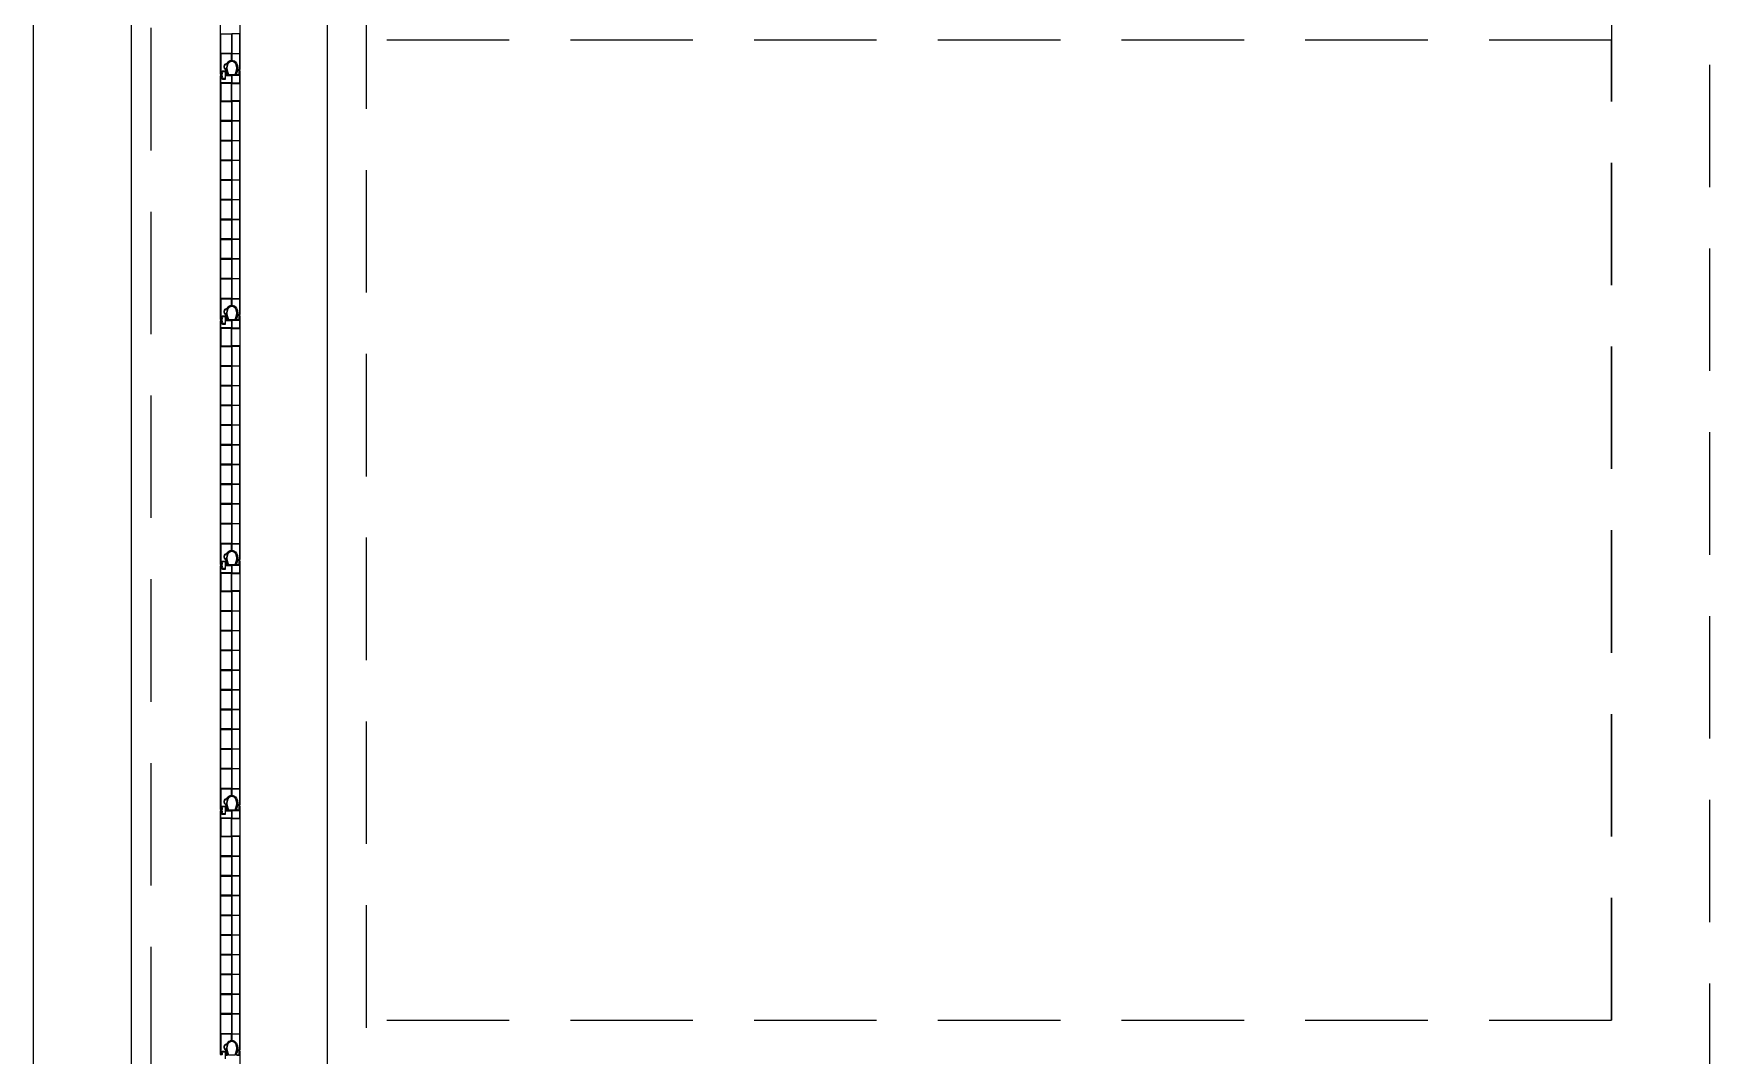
# Model space of a CAD drawing. Header units: millimetres. Extents: x -10134 to 185601, y -10232 to 93662.
# Drawn here: x 29584 to 33005, y 39439 to 41524 of the extents above; entities that cross this region are included whole.
import ezdxf

# ---------------------------------------------------------------- set-up
doc = ezdxf.new("R2010")
doc.units = ezdxf.units.MM
doc.header["$LTSCALE"] = 100
doc.linetypes.add('B0403', pattern=[3.75, 2.5, -1.25])
for name, color, linetype in [('A--L21', 8, 'Continuous'), ('A--L32', 8, 'Continuous'), ('AL$7A---_STRAMIEN', 1, 'Continuous')]:
    doc.layers.add(name, color=color, linetype=linetype)

msp = doc.modelspace()

# ---------------------------------------------------------------- linework, layer by layer
at = {"layer": 'A--L21', "linetype": 'B0403'}
for p, q in [((29824, 17660.6), (29824, 88370.6)), ((30264, 18120.6), (30264, 45510.6)), ((32805, 41510.6), (30305, 41510.6)), ((32805, 39510.6), (32805, 41510.6)), ((30305, 39510.6), (32805, 39510.6))]:
    msp.add_line(p, q, dxfattribs=at)
at = {"layer": 'A--L21'}
for p, q in [((29784, 27810.6), (29784, 78210.6)), ((29584, 28010.6), (29584, 78010.6))]:
    msp.add_line(p, q, dxfattribs=at)
for points in [[(29977.7, 41450.8, -0.786352), (29979.8, 41462.7, 0.289246), (29980, 41462.8, -0.649582), (29997.3, 41463.6, -0.228645), (29997.8, 41444, 0.241202), (29998, 41440.4, 0.267949), (29999.7, 41439.4), (30003.2, 41439.4, 0.414214), (30004.8, 41440.9), (30004.8, 41450.6), (30006, 41450.6), (30006, 41947.8)], [(29965.3, 41938.1), (29965.3, 41440.9), (29968.2, 41440.9, 0.615588), (29969.5, 41443.3, -0.001528), (29968.6, 41444.5, -0.603288), (29969.6, 41446.8), (29974.7, 41446.8, -0.414214), (29974.9, 41446.6), (29974.9, 41439.6, 0.414214), (29975.1, 41439.4), (29978.9, 41439.4, 0.230022), (29980.3, 41440.2, 0.182419), (29980.4, 41441.5, -0.086574), (29977.9, 41450.7)], [(29977.7, 40950.8, -0.786352), (29979.8, 40962.7, 0.289246), (29980, 40962.8, -0.649582), (29997.3, 40963.6, -0.228645), (29997.8, 40944, 0.241202), (29998, 40940.4, 0.267949), (29999.7, 40939.4), (30003.2, 40939.4, 0.414214), (30004.8, 40940.9), (30004.8, 40950.6), (30006, 40950.6), (30006, 41447.8), (30005, 41447.8), (30005, 41439.7), (29998.7, 41439.7, -0.614899), (29996.9, 41443.2, 0.235201), (29997.2, 41463.5, 0.299118), (29988.8, 41468.9, 0.299118), (29980.5, 41463.5, 0.235201), (29980.7, 41443.2, -0.614899), (29978.9, 41439.7), (29974.9, 41439.7), (29974.9, 41432.3), (29969.7, 41432.3, -0.538226), (29968.4, 41434.4, -0.051879), (29969.6, 41435.6, 0.668905), (29968.4, 41438.1), (29965.3, 41438.1), (29965.3, 40940.9), (29968.2, 40940.9, 0.615588), (29969.5, 40943.3, -0.001528), (29968.6, 40944.5, -0.603288), (29969.6, 40946.8), (29974.7, 40946.8, -0.414214), (29974.9, 40946.6), (29974.9, 40939.6, 0.414214), (29975.1, 40939.4), (29978.9, 40939.4, 0.230022), (29980.3, 40940.2, 0.182419), (29980.4, 40941.5, -0.086574), (29977.9, 40950.7)], [(29981.5, 41463.1, -0.299118), (29988.8, 41467.9, -0.299118), (29996.2, 41463.1, -0.232962), (29996.1, 41443.8, 0.291468), (29995.9, 41440.3, -0.569521), (29995.5, 41439.7), (29982.2, 41439.7, -0.569521), (29981.8, 41440.3, 0.280699), (29981.6, 41443.7, -0.235201), (29981.4, 41463, -0.235201)], [(29998.2, 41464, -0.228645), (29998.8, 41443.6, 0.106177), (29998.5, 41442.4, 0.414214), (30000.4, 41440.4), (30002.2, 41440.4, 0.414214), (30003.8, 41442), (30003.8, 41451.6), (30005, 41451.6), (30005, 41456.7), (30005, 41482.4), (29989, 41482.4), (29989, 41469.9, -0.279737), (29998.2, 41464)], [(29977.7, 40450.8, -0.786352), (29979.8, 40462.7, 0.289246), (29980, 40462.8, -0.649582), (29997.3, 40463.6, -0.228645), (29997.8, 40444, 0.241202), (29998, 40440.4, 0.267949), (29999.7, 40439.4), (30003.2, 40439.4, 0.414214), (30004.8, 40440.9), (30004.8, 40450.6), (30006, 40450.6), (30006, 40947.8), (30005, 40947.8), (30005, 40939.7), (29998.7, 40939.7, -0.614899), (29996.9, 40943.2, 0.235201), (29997.2, 40963.5, 0.299118), (29988.8, 40968.9, 0.299118), (29980.5, 40963.5, 0.235201), (29980.7, 40943.2, -0.614899), (29978.9, 40939.7), (29974.9, 40939.7), (29974.9, 40932.3), (29969.7, 40932.3, -0.538226), (29968.4, 40934.4, -0.051879), (29969.6, 40935.6, 0.668905), (29968.4, 40938.1), (29965.3, 40938.1), (29965.3, 40440.9), (29968.2, 40440.9, 0.615588), (29969.5, 40443.3, -0.001528), (29968.6, 40444.5, -0.603288), (29969.6, 40446.8), (29974.7, 40446.8, -0.414214), (29974.9, 40446.6), (29974.9, 40439.6, 0.414214), (29975.1, 40439.4), (29978.9, 40439.4, 0.230022), (29980.3, 40440.2, 0.182419), (29980.4, 40441.5, -0.086574), (29977.9, 40450.7)], [(29981.5, 40963.1, -0.299118), (29988.8, 40967.9, -0.299118), (29996.2, 40963.1, -0.232962), (29996.1, 40943.8, 0.291468), (29995.9, 40940.3, -0.569521), (29995.5, 40939.7), (29982.2, 40939.7, -0.569521), (29981.8, 40940.3, 0.280699), (29981.6, 40943.7, -0.235201), (29981.4, 40963, -0.235201)], [(29998.2, 40964, -0.228645), (29998.8, 40943.6, 0.106177), (29998.5, 40942.4, 0.414214), (30000.4, 40940.4), (30002.2, 40940.4, 0.414214), (30003.8, 40942), (30003.8, 40951.6), (30005, 40951.6), (30005, 40956.7), (30005, 40982.4), (29989, 40982.4), (29989, 40969.9, -0.279737), (29998.2, 40964)], [(29998.2, 40464, -0.228645), (29998.8, 40443.6, 0.106177), (29998.5, 40442.4, 0.414214), (30000.4, 40440.4), (30002.2, 40440.4, 0.414214), (30003.8, 40442), (30003.8, 40451.6), (30005, 40451.6), (30005, 40456.7), (30005, 40482.4), (29989, 40482.4), (29989, 40469.9, -0.279737), (29998.2, 40464)], [(29977.7, 39950.8, -0.786352), (29979.8, 39962.7, 0.289246), (29980, 39962.8, -0.649582), (29997.3, 39963.6, -0.228645), (29997.8, 39944, 0.241202), (29998, 39940.4, 0.267949), (29999.7, 39939.4), (30003.2, 39939.4, 0.414214), (30004.8, 39940.9), (30004.8, 39950.6), (30006, 39950.6), (30006, 40447.8), (30005, 40447.8), (30005, 40439.7), (29998.7, 40439.7, -0.614899), (29996.9, 40443.2, 0.235201), (29997.2, 40463.5, 0.299118), (29988.8, 40468.9, 0.299118), (29980.5, 40463.5, 0.235201), (29980.7, 40443.2, -0.614899), (29978.9, 40439.7), (29974.9, 40439.7), (29974.9, 40432.3), (29969.7, 40432.3, -0.538226), (29968.4, 40434.4, -0.051879), (29969.6, 40435.6, 0.668905), (29968.4, 40438.1), (29965.3, 40438.1), (29965.3, 39940.9), (29968.2, 39940.9, 0.615588), (29969.5, 39943.3, -0.001528), (29968.6, 39944.5, -0.603288), (29969.6, 39946.8), (29974.7, 39946.8, -0.414214), (29974.9, 39946.6), (29974.9, 39939.6, 0.414214), (29975.1, 39939.4), (29978.9, 39939.4, 0.230022), (29980.3, 39940.2, 0.182419), (29980.4, 39941.5, -0.086574), (29977.9, 39950.7)], [(29981.5, 40463.1, -0.299118), (29988.8, 40467.9, -0.299118), (29996.2, 40463.1, -0.232962), (29996.1, 40443.8, 0.291468), (29995.9, 40440.3, -0.569521), (29995.5, 40439.7), (29982.2, 40439.7, -0.569521), (29981.8, 40440.3, 0.280699), (29981.6, 40443.7, -0.235201), (29981.4, 40463, -0.235201)], [(29977.7, 39450.6, -0.786352), (29979.8, 39462.5, 0.289246), (29980, 39462.6, -0.649582), (29997.3, 39463.3, -0.228645), (29997.8, 39443.7, 0.241202), (29998, 39440.1, 0.267949), (29999.7, 39439.2), (30003.2, 39439.2, 0.414214), (30004.8, 39440.7), (30004.8, 39450.4), (30006, 39450.4), (30006, 39947.6), (30005, 39947.6), (30005, 39939.4), (29998.7, 39939.4, -0.614899), (29996.9, 39943, 0.235201), (29997.2, 39963.2, 0.299118), (29988.8, 39968.7, 0.299118), (29980.5, 39963.2, 0.235201), (29980.7, 39943, -0.614899), (29978.9, 39939.4), (29974.9, 39939.4), (29974.9, 39932), (29969.7, 39932, -0.538226), (29968.4, 39934.2, -0.051879), (29969.6, 39935.4, 0.668905), (29968.4, 39937.9), (29965.3, 39937.9), (29965.3, 39440.7), (29968.2, 39440.7, 0.615588), (29969.5, 39443.1, -0.001528), (29968.6, 39444.2, -0.603288), (29969.6, 39446.5), (29974.7, 39446.5, -0.414214), (29974.9, 39446.3), (29974.9, 39439.4, 0.414214), (29975.1, 39439.2), (29978.9, 39439.2, 0.230022), (29980.3, 39439.9, 0.182419), (29980.4, 39441.3, -0.086574), (29977.9, 39450.4)], [(29981.5, 39962.8, -0.299118), (29988.8, 39967.7, -0.299118), (29996.2, 39962.8, -0.232962), (29996.1, 39943.6, 0.291468), (29995.9, 39940.1, -0.569521), (29995.5, 39939.4), (29982.2, 39939.4, -0.569521), (29981.8, 39940.1, 0.280699), (29981.6, 39943.4, -0.235201), (29981.4, 39962.8, -0.235201)], [(29998.2, 39964, -0.228645), (29998.8, 39943.6, 0.106177), (29998.5, 39942.4, 0.414214), (30000.4, 39940.4), (30002.2, 39940.4, 0.414214), (30003.8, 39942), (30003.8, 39951.6), (30005, 39951.6), (30005, 39956.7), (30005, 39982.4), (29989, 39982.4), (29989, 39969.9, -0.279737), (29998.2, 39964)], [(29998.2, 39463.8, -0.228645), (29998.8, 39443.3, 0.106177), (29998.5, 39442.1, 0.414214), (30000.4, 39440.2), (30002.2, 39440.2, 0.414214), (30003.8, 39441.7), (30003.8, 39451.4), (30005, 39451.4), (30005, 39456.5), (30005, 39482.1), (29989, 39482.1), (29989, 39469.6, -0.279737), (29998.2, 39463.8)], [(30006, 38950.6), (30006, 39447.8), (30005, 39447.8), (30005, 39439.7), (29998.7, 39439.7, -0.614899), (29996.9, 39443.2, 0.235201), (29997.2, 39463.5, 0.299118), (29988.8, 39468.9, 0.299118), (29980.5, 39463.5, 0.235201), (29980.7, 39443.2, -0.614899), (29978.9, 39439.7), (29974.9, 39439.7), (29974.9, 39432.3)], [(29981.5, 39463.1, -0.299118), (29988.8, 39467.9, -0.299118), (29996.2, 39463.1, -0.232962), (29996.1, 39443.8, 0.291468), (29995.9, 39440.3, -0.569521), (29995.5, 39439.7), (29982.2, 39439.7, -0.569521), (29981.8, 39440.3, 0.280699), (29981.6, 39443.7, -0.235201), (29981.4, 39463, -0.235201)]]:
    msp.add_lwpolyline(points, format="xyb", dxfattribs=at)
for points in [[(29988.4, 41483.4), (29966.3, 41483.4), (29966.3, 41523.6), (29988.4, 41523.6)], [(30005, 41523.6), (29989, 41523.6), (29989, 41483.4), (30005, 41483.4)], [(30005, 41438.6), (29989, 41438.6), (29989, 41423.4), (30005, 41423.4)], [(29966.3, 41422.4), (29966.3, 41386.7), (29988.4, 41386.7), (29988.4, 41422.4)], [(30005, 41386.7), (29989, 41386.7), (29989, 41422.4), (30005, 41422.4)], [(29988.4, 41346.4), (29966.3, 41346.4), (29966.3, 41385.6), (29988.4, 41385.6)], [(30005, 41385.6), (29989, 41385.6), (29989, 41346.4), (30005, 41346.4)], [(29988.4, 41306.2), (29966.3, 41306.2), (29966.3, 41345.4), (29988.4, 41345.4)], [(30005, 41345.4), (29989, 41345.4), (29989, 41306.2), (30005, 41306.2)], [(29988.4, 41266), (29966.3, 41266), (29966.3, 41305.2), (29988.4, 41305.2)], [(30005, 41305.2), (29989, 41305.2), (29989, 41266), (30005, 41266)], [(29988.4, 41225.8), (29966.3, 41225.8), (29966.3, 41265), (29988.4, 41265)], [(30005, 41265), (29989, 41265), (29989, 41225.8), (30005, 41225.8)], [(29988.4, 41185.5), (29966.3, 41185.5), (29966.3, 41224.7), (29988.4, 41224.7)], [(30005, 41224.7), (29989, 41224.7), (29989, 41185.5), (30005, 41185.5)], [(29988.4, 41145.3), (29966.3, 41145.3), (29966.3, 41184.5), (29988.4, 41184.5)], [(30005, 41184.5), (29989, 41184.5), (29989, 41145.3), (30005, 41145.3)], [(29988.4, 41105.1), (29966.3, 41105.1), (29966.3, 41144.3), (29988.4, 41144.3)], [(30005, 41144.3), (29989, 41144.3), (29989, 41105.1), (30005, 41105.1)], [(29988.4, 41064.9), (29966.3, 41064.9), (29966.3, 41104.1), (29988.4, 41104.1)], [(30005, 41104.1), (29989, 41104.1), (29989, 41064.9), (30005, 41064.9)], [(29988.4, 41024.6), (29966.3, 41024.6), (29966.3, 41063.8), (29988.4, 41063.8)], [(30005, 41063.8), (29989, 41063.8), (29989, 41024.6), (30005, 41024.6)], [(29988.4, 40983.4), (29966.3, 40983.4), (29966.3, 41023.6), (29988.4, 41023.6)], [(30005, 41023.6), (29989, 41023.6), (29989, 40983.4), (30005, 40983.4)], [(29966.3, 40922.4), (29966.3, 40886.7), (29988.4, 40886.7), (29988.4, 40922.4)], [(30005, 40938.6), (29989, 40938.6), (29989, 40923.4), (30005, 40923.4)], [(30005, 40886.7), (29989, 40886.7), (29989, 40922.4), (30005, 40922.4)], [(29988.4, 40846.4), (29966.3, 40846.4), (29966.3, 40885.6), (29988.4, 40885.6)], [(30005, 40885.6), (29989, 40885.6), (29989, 40846.4), (30005, 40846.4)], [(29988.4, 40806.2), (29966.3, 40806.2), (29966.3, 40845.4), (29988.4, 40845.4)], [(30005, 40845.4), (29989, 40845.4), (29989, 40806.2), (30005, 40806.2)], [(29988.4, 40766), (29966.3, 40766), (29966.3, 40805.2), (29988.4, 40805.2)], [(30005, 40805.2), (29989, 40805.2), (29989, 40766), (30005, 40766)], [(29988.4, 40725.8), (29966.3, 40725.8), (29966.3, 40765), (29988.4, 40765)], [(30005, 40765), (29989, 40765), (29989, 40725.8), (30005, 40725.8)], [(29988.4, 40685.5), (29966.3, 40685.5), (29966.3, 40724.7), (29988.4, 40724.7)], [(30005, 40724.7), (29989, 40724.7), (29989, 40685.5), (30005, 40685.5)], [(29988.4, 40645.3), (29966.3, 40645.3), (29966.3, 40684.5), (29988.4, 40684.5)], [(30005, 40684.5), (29989, 40684.5), (29989, 40645.3), (30005, 40645.3)], [(29988.4, 40605.1), (29966.3, 40605.1), (29966.3, 40644.3), (29988.4, 40644.3)], [(30005, 40644.3), (29989, 40644.3), (29989, 40605.1), (30005, 40605.1)], [(29988.4, 40564.9), (29966.3, 40564.9), (29966.3, 40604.1), (29988.4, 40604.1)], [(30005, 40604.1), (29989, 40604.1), (29989, 40564.9), (30005, 40564.9)], [(29988.4, 40524.6), (29966.3, 40524.6), (29966.3, 40563.8), (29988.4, 40563.8)], [(30005, 40563.8), (29989, 40563.8), (29989, 40524.6), (30005, 40524.6)], [(29988.4, 40483.4), (29966.3, 40483.4), (29966.3, 40523.6), (29988.4, 40523.6)], [(30005, 40523.6), (29989, 40523.6), (29989, 40483.4), (30005, 40483.4)], [(30005, 40438.6), (29989, 40438.6), (29989, 40423.4), (30005, 40423.4)], [(29966.3, 40422.4), (29966.3, 40386.7), (29988.4, 40386.7), (29988.4, 40422.4)], [(30005, 40386.7), (29989, 40386.7), (29989, 40422.4), (30005, 40422.4)], [(29988.4, 40346.4), (29966.3, 40346.4), (29966.3, 40385.6), (29988.4, 40385.6)], [(30005, 40385.6), (29989, 40385.6), (29989, 40346.4), (30005, 40346.4)], [(29988.4, 40306.2), (29966.3, 40306.2), (29966.3, 40345.4), (29988.4, 40345.4)], [(30005, 40345.4), (29989, 40345.4), (29989, 40306.2), (30005, 40306.2)], [(29988.4, 40266), (29966.3, 40266), (29966.3, 40305.2), (29988.4, 40305.2)], [(30005, 40305.2), (29989, 40305.2), (29989, 40266), (30005, 40266)], [(29988.4, 40225.8), (29966.3, 40225.8), (29966.3, 40265), (29988.4, 40265)], [(30005, 40265), (29989, 40265), (29989, 40225.8), (30005, 40225.8)], [(29988.4, 40185.5), (29966.3, 40185.5), (29966.3, 40224.7), (29988.4, 40224.7)], [(30005, 40224.7), (29989, 40224.7), (29989, 40185.5), (30005, 40185.5)], [(29988.4, 40145.3), (29966.3, 40145.3), (29966.3, 40184.5), (29988.4, 40184.5)], [(30005, 40184.5), (29989, 40184.5), (29989, 40145.3), (30005, 40145.3)], [(29988.4, 40105.1), (29966.3, 40105.1), (29966.3, 40144.3), (29988.4, 40144.3)], [(30005, 40144.3), (29989, 40144.3), (29989, 40105.1), (30005, 40105.1)], [(29988.4, 40064.9), (29966.3, 40064.9), (29966.3, 40104.1), (29988.4, 40104.1)], [(30005, 40104.1), (29989, 40104.1), (29989, 40064.9), (30005, 40064.9)], [(29988.4, 40024.6), (29966.3, 40024.6), (29966.3, 40063.8), (29988.4, 40063.8)], [(30005, 40063.8), (29989, 40063.8), (29989, 40024.6), (30005, 40024.6)], [(29988.4, 39983.4), (29966.3, 39983.4), (29966.3, 40023.6), (29988.4, 40023.6)], [(30005, 40023.6), (29989, 40023.6), (29989, 39983.4), (30005, 39983.4)], [(30005, 39938.4), (29989, 39938.4), (29989, 39923.1), (30005, 39923.1)], [(29966.3, 39922.1), (29966.3, 39886.4), (29988.4, 39886.4), (29988.4, 39922.1)], [(30005, 39886.4), (29989, 39886.4), (29989, 39922.1), (30005, 39922.1)], [(29988.4, 39846.2), (29966.3, 39846.2), (29966.3, 39885.4), (29988.4, 39885.4)], [(30005, 39885.4), (29989, 39885.4), (29989, 39846.2), (30005, 39846.2)], [(29988.4, 39806), (29966.3, 39806), (29966.3, 39845.2), (29988.4, 39845.2)], [(30005, 39845.2), (29989, 39845.2), (29989, 39806), (30005, 39806)], [(29988.4, 39765.7), (29966.3, 39765.7), (29966.3, 39804.9), (29988.4, 39804.9)], [(30005, 39804.9), (29989, 39804.9), (29989, 39765.7), (30005, 39765.7)], [(29988.4, 39725.5), (29966.3, 39725.5), (29966.3, 39764.7), (29988.4, 39764.7)], [(30005, 39764.7), (29989, 39764.7), (29989, 39725.5), (30005, 39725.5)], [(29988.4, 39685.3), (29966.3, 39685.3), (29966.3, 39724.5), (29988.4, 39724.5)], [(30005, 39724.5), (29989, 39724.5), (29989, 39685.3), (30005, 39685.3)], [(29988.4, 39645.1), (29966.3, 39645.1), (29966.3, 39684.3), (29988.4, 39684.3)], [(30005, 39684.3), (29989, 39684.3), (29989, 39645.1), (30005, 39645.1)], [(29988.4, 39604.8), (29966.3, 39604.8), (29966.3, 39644), (29988.4, 39644)], [(30005, 39644), (29989, 39644), (29989, 39604.8), (30005, 39604.8)], [(29988.4, 39564.6), (29966.3, 39564.6), (29966.3, 39603.8), (29988.4, 39603.8)], [(30005, 39603.8), (29989, 39603.8), (29989, 39564.6), (30005, 39564.6)], [(29988.4, 39524.4), (29966.3, 39524.4), (29966.3, 39563.6), (29988.4, 39563.6)], [(30005, 39563.6), (29989, 39563.6), (29989, 39524.4), (30005, 39524.4)], [(29988.4, 39483.1), (29966.3, 39483.1), (29966.3, 39523.4), (29988.4, 39523.4)], [(30005, 39523.4), (29989, 39523.4), (29989, 39483.1), (30005, 39483.1)]]:
    msp.add_lwpolyline(points, close=True, dxfattribs=at)
for points in [[(29969.6, 41447.8), (29975.7, 41447.8, -0.414214), (29975.9, 41447.6), (29975.9, 41440.4), (29978.4, 41440.4, 0.552588), (29979.3, 41441.7, -0.086098), (29976.9, 41450.1, -0.731767), (29979.2, 41463.7, -0.283426), (29988.4, 41469.8), (29988.4, 41482.4), (29966.3, 41482.4), (29966.3, 41456.7), (29966.3, 41442), (29968.5, 41442, 0.695606), (29968.8, 41442.7, -0.105395), (29967.8, 41443.7, -0.031809), (29967.5, 41444.6, -0.53387)], [(29969.7, 41431.3), (29975.9, 41431.3), (29975.9, 41438.6), (29988.4, 41438.6), (29988.4, 41423.4), (29966.3, 41423.4), (29966.3, 41437.1), (29968.6, 41437.1, -0.652088), (29968.9, 41436.4, 0.105395), (29967.9, 41435.4, 0.031809), (29967.5, 41434.5, 0.53387)], [(29969.6, 40947.8), (29975.7, 40947.8, -0.414214), (29975.9, 40947.6), (29975.9, 40940.4), (29978.4, 40940.4, 0.552588), (29979.3, 40941.7, -0.086098), (29976.9, 40950.1, -0.731767), (29979.2, 40963.7, -0.283426), (29988.4, 40969.8), (29988.4, 40982.4), (29966.3, 40982.4), (29966.3, 40956.7), (29966.3, 40942), (29968.5, 40942, 0.695606), (29968.8, 40942.7, -0.105395), (29967.8, 40943.7, -0.031809), (29967.5, 40944.6, -0.53387)], [(29969.7, 40931.3), (29975.9, 40931.3), (29975.9, 40938.6), (29988.4, 40938.6), (29988.4, 40923.4), (29966.3, 40923.4), (29966.3, 40937.1), (29968.6, 40937.1, -0.652088), (29968.9, 40936.4, 0.105395), (29967.9, 40935.4, 0.031809), (29967.5, 40934.5, 0.53387)], [(29969.6, 40447.8), (29975.7, 40447.8, -0.414214), (29975.9, 40447.6), (29975.9, 40440.4), (29978.4, 40440.4, 0.552588), (29979.3, 40441.7, -0.086098), (29976.9, 40450.1, -0.731767), (29979.2, 40463.7, -0.283426), (29988.4, 40469.8), (29988.4, 40482.4), (29966.3, 40482.4), (29966.3, 40456.7), (29966.3, 40442), (29968.5, 40442, 0.695606), (29968.8, 40442.7, -0.105395), (29967.8, 40443.7, -0.031809), (29967.5, 40444.6, -0.53387)], [(29969.7, 40431.3), (29975.9, 40431.3), (29975.9, 40438.6), (29988.4, 40438.6), (29988.4, 40423.4), (29966.3, 40423.4), (29966.3, 40437.1), (29968.6, 40437.1, -0.652088), (29968.9, 40436.4, 0.105395), (29967.9, 40435.4, 0.031809), (29967.5, 40434.5, 0.53387)], [(29969.6, 39947.8), (29975.7, 39947.8, -0.414214), (29975.9, 39947.6), (29975.9, 39940.4), (29978.4, 39940.4, 0.552588), (29979.3, 39941.7, -0.086098), (29976.9, 39950.1, -0.731767), (29979.2, 39963.7, -0.283426), (29988.4, 39969.8), (29988.4, 39982.4), (29966.3, 39982.4), (29966.3, 39956.7), (29966.3, 39942), (29968.5, 39942, 0.695606), (29968.8, 39942.7, -0.105395), (29967.8, 39943.7, -0.031809), (29967.5, 39944.6, -0.53387)], [(29969.7, 39931), (29975.9, 39931), (29975.9, 39938.4), (29988.4, 39938.4), (29988.4, 39923.1), (29966.3, 39923.1), (29966.3, 39936.9), (29968.6, 39936.9, -0.652088), (29968.9, 39936.1, 0.105395), (29967.9, 39935.1, 0.031809), (29967.5, 39934.2, 0.53387)], [(29969.6, 39447.6), (29975.7, 39447.6, -0.414214), (29975.9, 39447.4), (29975.9, 39440.2), (29978.4, 39440.2, 0.552588), (29979.3, 39441.5, -0.086098), (29976.9, 39449.8, -0.731767), (29979.2, 39463.4, -0.283426), (29988.4, 39469.6), (29988.4, 39482.1), (29966.3, 39482.1), (29966.3, 39456.5), (29966.3, 39441.7), (29968.5, 39441.7, 0.695606), (29968.8, 39442.4, -0.105395), (29967.8, 39443.5, -0.031809), (29967.5, 39444.3, -0.53387)]]:
    msp.add_lwpolyline(points, format="xyb", close=True, dxfattribs=at)
for centre in [(29977.7, 41450.6), (29977.7, 40950.6), (29977.7, 40450.6), (29977.7, 39950.6), (29977.7, 39450.4)]:
    msp.add_arc(centre, 0.204, 5.5122, 66.5563, dxfattribs=at)
at = {"layer": 'A--L32', "linetype": 'B0403'}
for points in [[(29984, 78210.6), (33005, 78210.6), (33005, 27845.3), (29984, 27845.3)], [(29984, 78010.6), (32805, 78010.6), (32805, 28045.3), (29984, 28045.3)]]:
    msp.add_lwpolyline(points, dxfattribs=at)
at = {"layer": 'AL$7A---_STRAMIEN'}
msp.add_line((30184, 1020.6), (30184, 92366.9), dxfattribs=at)

doc.saveas('drawing.dxf')
